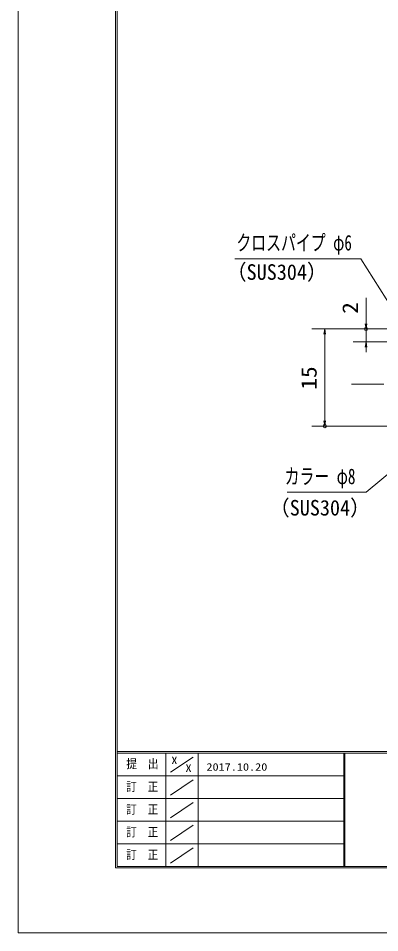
# Model space of a CAD drawing. Units: millimetres, scale not verified. Extents: x -1050 to 1050, y -742 to 742.
# Drawn here: x -1050 to -771, y -742 to -36 of the extents above; entities that cross this region are included whole.
import ezdxf
from ezdxf.enums import TextEntityAlignment as Align

# ---------------------------------------------------------------- set-up
doc = ezdxf.new("R2010")
doc.units = ezdxf.units.MM
doc.header["$LTSCALE"] = 5
doc.header["$PDMODE"] = 32
doc.header["$PDSIZE"] = 2.5
doc.linetypes.add('CHAIN1', pattern=[8, 5, -1, 1, -1])
for name, color, linetype, lineweight in [('0-0_7-図\u3000枠', 4, 'Continuous', 9), ('0-1_寸法注釈', 2, 'Continuous', 9), ('0-4_0', 2, 'Continuous', 9), ('0-5_DEFPOINTS', 134, 'Continuous', 9), ('0-9_中心線', 6, 'CHAIN1', 9)]:
    doc.layers.add(name, color=color, linetype=linetype, lineweight=lineweight)
doc.styles.add('ＭＳ ゴシック', font='')
doc.styles.get('ＭＳ ゴシック').set_extended_font_data('MS Gothic')

# ---------------------------------------------------------------- blocks, each defined once
blk = doc.blocks.new('_OPEN')
at = {"layer": '0-4_0'}
blk.add_line((0, 0), (-5, 0), dxfattribs=at)
blk.add_lwpolyline([(-5, 0.833), (0, 0), (-5, -0.833)], dxfattribs=at)

msp = doc.modelspace()

# ---------------------------------------------------------------- linework, layer by layer
at = {"layer": '0-0_7-図\u3000枠'}
for p, q in [((-975, -692.5), (-975, 692.5)), ((-973.75, -691.25), (-973.75, 691.25)), ((998.75, -602.5), (-973.75, -602.5)), ((998.75, -603.75), (-973.75, -603.75)), ((-936.25, -691.192), (-936.25, -603.75)), ((-932.5, -618.606), (-915, -606.924)), ((-911.25, -603.75), (-911.25, -691.192)), ((-798.75, -603.75), (-798.75, -691.192)), ((-798, -603.75), (-798, -691.192)), ((-798.75, -621.25), (-973.75, -621.25)), ((-932.5, -636.247), (-915, -624.565)), ((-798.75, -638.75), (-973.75, -638.75)), ((-932.5, -653.747), (-915, -642.065)), ((-798.75, -656.25), (-973.75, -656.25)), ((-932.5, -671.247), (-915, -659.565)), ((-798.75, -673.75), (-973.75, -673.75)), ((-932.5, -688.747), (-915, -677.065)), ((998.75, -691.25), (-973.75, -691.25)), ((1000, -692.5), (-975, -692.5))]:
    msp.add_line(p, q, dxfattribs=at)
at = {"layer": '0-1_寸法注釈'}
for p, q in [((-781.62, -272.308), (-781.62, -252.195)), ((-690.45, -276.308), (-823.458, -276.308)), ((-813.458, -280.308), (-813.458, -347.308)), ((-698.783, -276.308), (-791.62, -276.308)), ((-781.62, -286.308), (-781.62, -276.308)), ((-690.45, -286.308), (-791.62, -286.308)), ((-781.62, -290.308), (-781.62, -294.308)), ((-674.2, -351.308), (-823.458, -351.308))]:
    msp.add_line(p, q, dxfattribs=at)
for points in [[(-882.922, -222.031), (-785.732, -222.031), (-731.827, -306.969)], [(-842.622, -402.409), (-781.534, -402.409), (-705.945, -339.443)]]:
    msp.add_lwpolyline(points, dxfattribs=at)
at = {"layer": '0-5_DEFPOINTS'}
msp.add_lwpolyline([(-1050, -742.5), (-1050, 742.5), (1050, 742.5), (1050, -742.5)], close=True, dxfattribs=at)
for p in [(-781.62, -276.308), (-813.458, -351.308)]:
    msp.add_point(p, dxfattribs=at)
at = {"layer": '0-9_中心線'}
msp.add_line((-792.921, -318.808), (-186.852, -318.808), dxfattribs=at)

# ---------------------------------------------------------------- block references
at = {"layer": '0-1_寸法注釈', "xscale": 0.8, "yscale": 0.8}
for p, rotation in [((-781.62, -276.308), 270), ((-813.458, -276.308), 90), ((-781.62, -286.308), 90), ((-813.458, -351.308), 270)]:
    msp.add_blockref('_OPEN', p, dxfattribs=dict(at, rotation=rotation))

# ---------------------------------------------------------------- texts
at = {"layer": '0-0_7-図\u3000枠', "color": 5, "style": 'ＭＳ ゴシック'}
for s, height, width, p in [('X', 5.755, 1.2, (-931.902, -614.076)), ('提\u3000出', 6.745, 0.9, (-966.593, -617.56)), ('X', 5.755, 1.2, (-920.995, -620.022)), ('2017.10.20', 5.755, 1.2, (-904.801, -619.113)), ('訂\u3000正', 6.745, 0.9, (-966.76, -635.201)), ('訂\u3000正', 6.745, 0.9, (-966.76, -652.701)), ('訂\u3000正', 6.745, 0.9, (-966.76, -670.201)), ('訂\u3000正', 6.745, 0.9, (-966.76, -687.701))]:
    msp.add_text(s, height=height, dxfattribs=dict(at, width=width)).set_placement(p, align=Align.BOTTOM_LEFT)
at = {"layer": '0-1_寸法注釈', "color": 7, "style": 'ＭＳ ゴシック'}
for s, height, width, p in [('クロスパイプ φ6', 12.03, 0.7, (-881.686, -219.344)), ('（SUS304）', 12.02, 0.95, (-889.399, -241.971)), ('カラー φ8', 12.03, 0.7, (-844.475, -399.722)), ('（SUS304）', 12.02, 0.95, (-856.127, -423.981))]:
    msp.add_text(s, height=height, dxfattribs=dict(at, width=width)).set_placement(p, align=Align.BOTTOM_LEFT)
at = {"layer": '0-1_寸法注釈', "color": 7, "style": 'ＭＳ ゴシック', "width": 1.1}
for s, p in [('2', (-784.307, -264.618)), ('15', (-816.145, -323.197))]:
    msp.add_text(s, height=12.02, rotation=90, dxfattribs=at).set_placement(p, align=Align.BOTTOM_LEFT)

doc.saveas('drawing.dxf')
